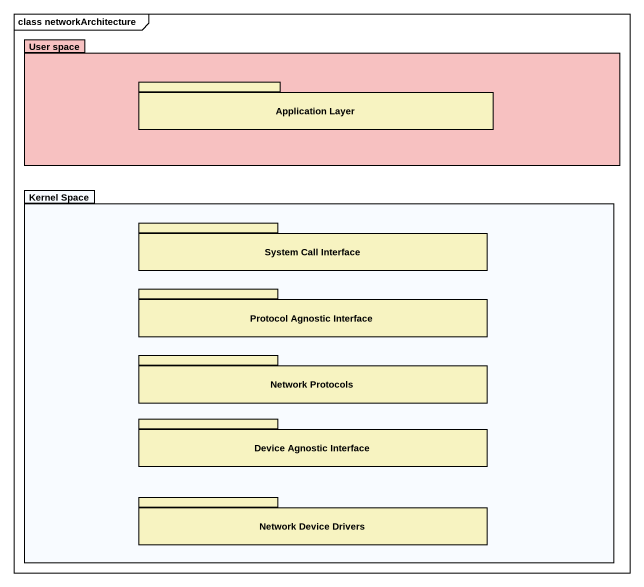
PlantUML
@startuml
mainframe class networkArchitecture
package "User space" as User_space #F7C1C1 {
  package "Application Layer" as Application_Layer #F7F3C1 {
  }
}
package "Kernel Space" as Kernel_Space {
  package "System Call Interface" as System_Call_Interface #F7F3C1 {
  }
  package "Protocol Agnostic Interface" as Protocol_Agnostic_Interface #F7F3C1 {
  }
  package "Network Protocols" as Network_Protocols #F7F3C1 {
  }
  package "Device Agnostic Interface" as Device_Agnostic_Interface #F7F3C1 {
  }
  package "Network Device Drivers" as Network_Device_Drivers #F7F3C1 {
  }
}
@enduml
